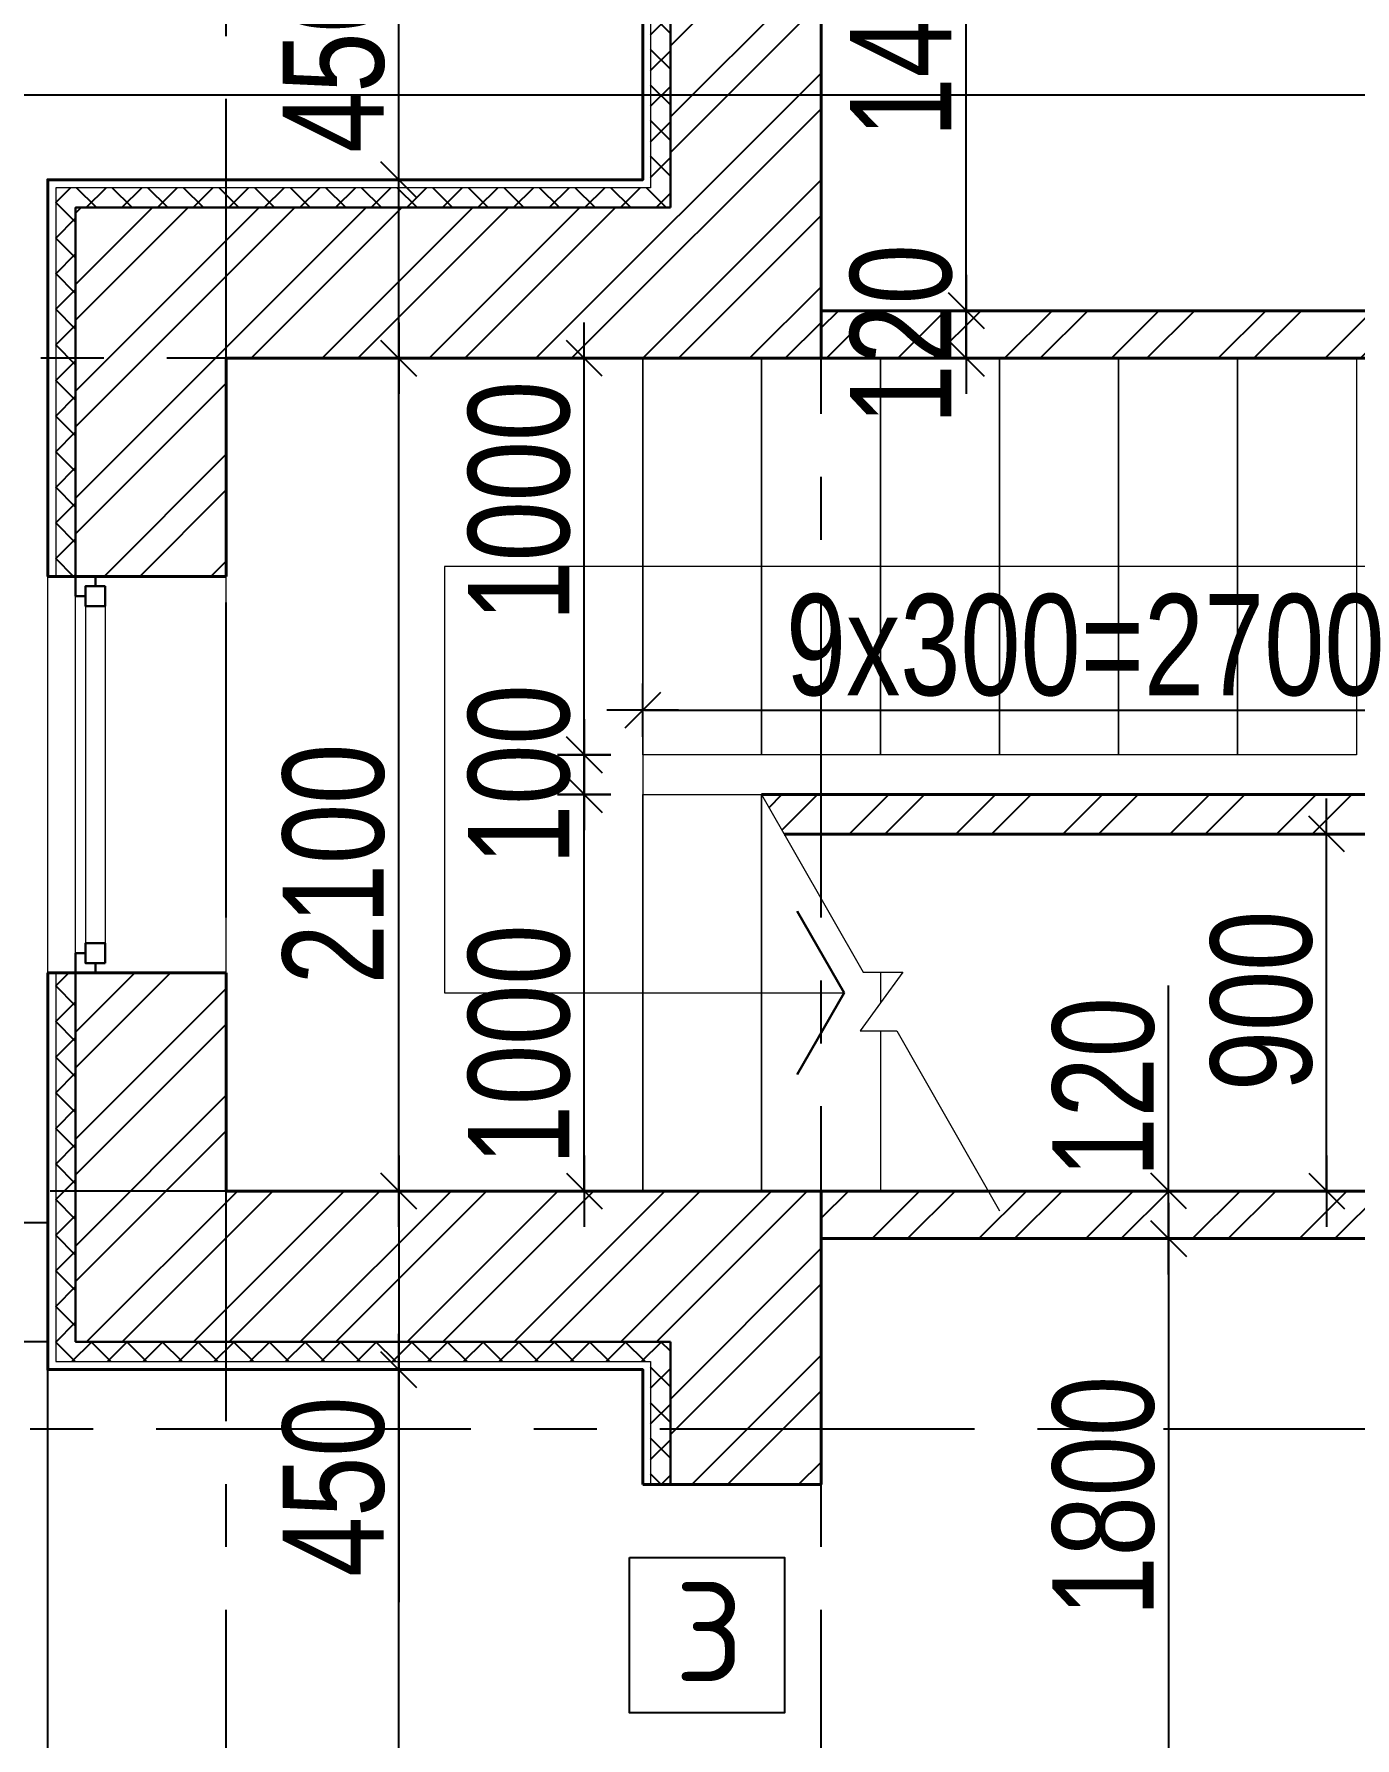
# Model space of a CAD drawing. Extents: x -12289450 to -10763036, y -7834513 to -6150123.
# Drawn here: x -11230436 to -11227106, y -7684196 to -7679900 of the extents above; entities that cross this region are included whole.
import ezdxf

# ---------------------------------------------------------------- set-up
doc = ezdxf.new("R2010")
doc.units = 0
doc.header["$LTSCALE"] = 25
doc.header["$PDMODE"] = 35
doc.linetypes.add('CENTER', pattern=[50.8, 31.75, -6.35, 6.35, -6.35])
doc.layers.get('DefPoints').update_dxf_attribs({"color": 10, "lineweight": 30})
for name, color, linetype in [('004-ВСПЛИНИИ', 15, 'Continuous'), ('005-РАЗМЕРЫ', 252, 'Continuous'), ('008-ШТРИХОВКА', 252, 'Continuous'), ('014-ОСИ', 251, 'CENTER'), ('Annotation - Text', 7, 'Continuous')]:
    doc.layers.add(name, color=color, linetype=linetype)
doc.layers.add('Окна ArchiCAD_Ном._пера__23', color=7, linetype='Continuous', lineweight=30, true_color=0xff6600)
doc.layers.add('Окна ArchiCAD_Ном._пера__3', color=7, linetype='Continuous', lineweight=15, true_color=0xff6600)
doc.layers.add('Перегор', color=4, linetype='Continuous', lineweight=20)
doc.layers.add('СТЕНЫ', color=5, linetype='Continuous', lineweight=40)
doc.styles.add('gismo', font='isocpeui.ttf')
doc.styles.add('TXT0', font='txt', dxfattribs={"width": 0.8})
doc.dimstyles.new('РАЗМЕРЫ', dxfattribs={"dimscale": 30, "dimtxt": 8.5, "dimasz": 0.15, "dimexe": 0, "dimexo": 0, "dimgap": 1.2, "dimtad": 1, "dimdec": 0, "dimzin": 0, "dimdsep": 46, "dimtxsty": 'TXT0', "dimblk1": 'A8MITTA', "dimblk2": 'A8MITTA', "dimsah": 1, "dimcen": 2, "dimse1": 1, "dimse2": 1, "dimadec": 0, "dimazin": 0, "dimtp": 6, "dimtm": 6, "dimtfac": 1, "dimtdec": 0, "dimtofl": 0, "dimtmove": 0, "dimatfit": 3, "dimldrblk": 'A8MITTA', "dimfxl": 0, "dimtolj": 1, "dimtzin": 0, "dimarcsym": 0})

# ---------------------------------------------------------------- blocks, each defined once
blk = doc.blocks.new('A8MITTA', base_point=(3180, 3140))
for p, q in [((3180, 3155), (3180, 3125)), ((3170, 3130), (3190, 3150)), ((3160, 3140), (3200, 3140))]:
    blk.add_line(p, q)
blk = doc.blocks.new('*D194')
at = {"layer": '005-РАЗМЕРЫ', "color": 0, "lineweight": -2, "ltscale": 1.2, "transparency": 16777216}
blk.add_line((-11229517, -7682812.7), (-11229517, -7680721.7), dxfattribs=at)
at = {"layer": 'DefPoints', "color": 0, "ltscale": 1.2, "transparency": 16777216}
for p in [(-11229517, -7680717.2), (-11229507.1, -7680717.2), (-11229507.1, -7682817.2)]:
    blk.add_point(p, dxfattribs=at)
at = {"layer": '005-РАЗМЕРЫ', "color": 0, "lineweight": -2, "ltscale": 1.2, "transparency": 16777216, "xscale": 4.5, "yscale": 4.5, "zscale": 4.5}
for p, rotation in [((-11229517, -7680717.2), 90), ((-11229517, -7682817.2), 270)]:
    blk.add_blockref('A8MITTA', p, dxfattribs=dict(at, rotation=rotation))
at = {"layer": '005-РАЗМЕРЫ', "color": 0, "ltscale": 1.2, "transparency": 16777216, "insert": (-11229680.5, -7681992.6), "char_height": 255, "attachment_point": 5, "rotation": 90, "style": 'TXT0'}
blk.add_mtext('\\A1;2100', dxfattribs=at)
blk = doc.blocks.new('*D195')
at = {"layer": '005-РАЗМЕРЫ', "color": 0, "lineweight": -2, "ltscale": 1.2, "transparency": 16777216}
blk.add_line((-11228085.8, -7680712.7), (-11228085.8, -7680601.7), dxfattribs=at)
at = {"layer": 'DefPoints', "color": 0, "ltscale": 1.2, "transparency": 16777216}
for p in [(-11228085.8, -7680597.2), (-11227388.8, -7680597.2), (-11227565.7, -7680717.2)]:
    blk.add_point(p, dxfattribs=at)
at = {"layer": '005-РАЗМЕРЫ', "color": 0, "lineweight": -2, "ltscale": 1.2, "transparency": 16777216, "xscale": 4.5, "yscale": 4.5, "zscale": 4.5}
for p, rotation in [((-11228085.8, -7680597.2), 90), ((-11228085.8, -7680717.2), 270)]:
    blk.add_blockref('A8MITTA', p, dxfattribs=dict(at, rotation=rotation))
at = {"layer": '005-РАЗМЕРЫ', "color": 0, "ltscale": 1.2, "transparency": 16777216, "insert": (-11228249.3, -7680657.2), "char_height": 255, "attachment_point": 5, "rotation": 90, "style": 'TXT0'}
blk.add_mtext('\\A1;120', dxfattribs=at)
blk = doc.blocks.new('*D196')
at = {"layer": '005-РАЗМЕРЫ', "color": 0, "lineweight": -2, "ltscale": 1.2, "transparency": 16777216}
for p, q in [((-11227575.6, -7682817.2), (-11227575.6, -7682298.7)), ((-11227575.6, -7682932.7), (-11227575.6, -7682821.7))]:
    blk.add_line(p, q, dxfattribs=at)
at = {"layer": 'DefPoints', "color": 0, "ltscale": 1.2, "transparency": 16777216}
for p in [(-11227575.6, -7682817.2), (-11227254, -7682817.2), (-11227254, -7682937.2)]:
    blk.add_point(p, dxfattribs=at)
at = {"layer": '005-РАЗМЕРЫ', "color": 0, "lineweight": -2, "ltscale": 1.2, "transparency": 16777216, "xscale": 4.5, "yscale": 4.5, "zscale": 4.5}
for p, rotation in [((-11227575.6, -7682817.2), 90), ((-11227575.6, -7682937.2), 270)]:
    blk.add_blockref('A8MITTA', p, dxfattribs=dict(at, rotation=rotation))
at = {"layer": '005-РАЗМЕРЫ', "color": 0, "ltscale": 1.2, "transparency": 16777216, "insert": (-11227739.1, -7682555.7), "char_height": 255, "attachment_point": 5, "rotation": 90, "style": 'TXT0'}
blk.add_mtext('\\A1;120', dxfattribs=at)
blk = doc.blocks.new('*D229')
at = {"layer": '005-РАЗМЕРЫ', "color": 0, "lineweight": -2, "ltscale": 1.2, "transparency": 16777216}
blk.add_line((-11227575.6, -7682941.7), (-11227575.6, -7684732.7), dxfattribs=at)
at = {"layer": 'DefPoints', "color": 0, "ltscale": 1.2, "transparency": 16777216}
for p in [(-11227199.2, -7682937.2), (-11227575.6, -7684737.2), (-11227575.6, -7684737.2)]:
    blk.add_point(p, dxfattribs=at)
at = {"layer": '005-РАЗМЕРЫ', "color": 0, "lineweight": -2, "ltscale": 1.2, "transparency": 16777216, "xscale": 4.5, "yscale": 4.5, "zscale": 4.5}
for p, rotation in [((-11227575.6, -7682937.2), 90), ((-11227575.6, -7684737.2), 270)]:
    blk.add_blockref('A8MITTA', p, dxfattribs=dict(at, rotation=rotation))
at = {"layer": '005-РАЗМЕРЫ', "color": 0, "ltscale": 1.2, "transparency": 16777216, "insert": (-11227739.1, -7683586.7), "char_height": 255, "attachment_point": 5, "rotation": 90, "style": 'TXT0'}
blk.add_mtext('\\A1;1800', dxfattribs=at)
blk = doc.blocks.new('*D212')
at = {"layer": '005-РАЗМЕРЫ', "color": 0, "lineweight": -2, "ltscale": 1.2, "transparency": 16777216}
blk.add_line((-11229517, -7688062.7), (-11229517, -7683271.7), dxfattribs=at)
at = {"layer": 'DefPoints', "color": 0, "ltscale": 1.2, "transparency": 16777216}
for p in [(-11229647.7, -7683267.2), (-11229517, -7683267.2), (-11229647.7, -7688067.2)]:
    blk.add_point(p, dxfattribs=at)
at = {"layer": '005-РАЗМЕРЫ', "color": 0, "lineweight": -2, "ltscale": 1.2, "transparency": 16777216, "xscale": 4.5, "yscale": 4.5, "zscale": 4.5}
for p, rotation in [((-11229517, -7683267.2), 90), ((-11229517, -7688067.2), 270)]:
    blk.add_blockref('A8MITTA', p, dxfattribs=dict(at, rotation=rotation))
at = {"layer": '005-РАЗМЕРЫ', "color": 0, "ltscale": 1.2, "transparency": 16777216, "insert": (-11229680.5, -7686800.9), "char_height": 255, "attachment_point": 5, "rotation": 90, "style": 'TXT0'}
blk.add_mtext('\\A1;4800', dxfattribs=at)
blk = doc.blocks.new('*D217')
at = {"layer": '005-РАЗМЕРЫ', "color": 0, "lineweight": -2, "ltscale": 1.2, "transparency": 16777216}
blk.add_line((-11229049.2, -7682812.7), (-11229049.2, -7681821.7), dxfattribs=at)
at = {"layer": 'DefPoints', "color": 0, "ltscale": 1.2, "transparency": 16777216}
for p in [(-11229049.2, -7681817.2), (-11228901.8, -7681817.2), (-11228901.8, -7682817.2)]:
    blk.add_point(p, dxfattribs=at)
at = {"layer": '005-РАЗМЕРЫ', "color": 0, "lineweight": -2, "ltscale": 1.2, "transparency": 16777216, "xscale": 4.5, "yscale": 4.5, "zscale": 4.5}
for p, rotation in [((-11229049.2, -7681817.2), 90), ((-11229049.2, -7682817.2), 270)]:
    blk.add_blockref('A8MITTA', p, dxfattribs=dict(at, rotation=rotation))
at = {"layer": '005-РАЗМЕРЫ', "color": 0, "ltscale": 1.2, "transparency": 16777216, "insert": (-11229212.7, -7682448.5), "char_height": 255, "attachment_point": 5, "rotation": 90, "style": 'TXT0'}
blk.add_mtext('\\A1;1000', dxfattribs=at)
blk = doc.blocks.new('*D218')
at = {"layer": '005-РАЗМЕРЫ', "color": 0, "lineweight": -2, "ltscale": 1.2, "transparency": 16777216}
blk.add_line((-11229049.2, -7681812.7), (-11229049.2, -7681721.7), dxfattribs=at)
at = {"layer": 'DefPoints', "color": 0, "ltscale": 1.2, "transparency": 16777216}
for p in [(-11229049.2, -7681717.2), (-11228901.8, -7681717.2), (-11228901.8, -7681817.2)]:
    blk.add_point(p, dxfattribs=at)
at = {"layer": '005-РАЗМЕРЫ', "color": 0, "lineweight": -2, "ltscale": 1.2, "transparency": 16777216, "xscale": 4.5, "yscale": 4.5, "zscale": 4.5}
for p, rotation in [((-11229049.2, -7681717.2), 90), ((-11229049.2, -7681817.2), 270)]:
    blk.add_blockref('A8MITTA', p, dxfattribs=dict(at, rotation=rotation))
at = {"layer": '005-РАЗМЕРЫ', "color": 0, "ltscale": 1.2, "transparency": 16777216, "insert": (-11229212.7, -7681767.2), "char_height": 255, "attachment_point": 5, "rotation": 90, "style": 'TXT0'}
blk.add_mtext('\\A1;100', dxfattribs=at)
blk = doc.blocks.new('*D219')
at = {"layer": '005-РАЗМЕРЫ', "color": 0, "lineweight": -2, "ltscale": 1.2, "transparency": 16777216}
blk.add_line((-11229049.2, -7681712.7), (-11229049.2, -7680721.7), dxfattribs=at)
at = {"layer": 'DefPoints', "color": 0, "ltscale": 1.2, "transparency": 16777216}
for p in [(-11229049.2, -7680717.2), (-11228901.8, -7680717.2), (-11228901.8, -7681717.2)]:
    blk.add_point(p, dxfattribs=at)
at = {"layer": '005-РАЗМЕРЫ', "color": 0, "lineweight": -2, "ltscale": 1.2, "transparency": 16777216, "xscale": 4.5, "yscale": 4.5, "zscale": 4.5}
for p, rotation in [((-11229049.2, -7680717.2), 90), ((-11229049.2, -7681717.2), 270)]:
    blk.add_blockref('A8MITTA', p, dxfattribs=dict(at, rotation=rotation))
at = {"layer": '005-РАЗМЕРЫ', "color": 0, "ltscale": 1.2, "transparency": 16777216, "insert": (-11229212.7, -7681077.7), "char_height": 255, "attachment_point": 5, "rotation": 90, "style": 'TXT0'}
blk.add_mtext('\\A1;1000', dxfattribs=at)
blk = doc.blocks.new('*D199')
at = {"layer": '005-РАЗМЕРЫ', "color": 0, "lineweight": -2, "ltscale": 1.2, "transparency": 16777216}
blk.add_line((-11227177.3, -7682812.7), (-11227177.3, -7681921.7), dxfattribs=at)
at = {"layer": 'DefPoints', "color": 0, "ltscale": 1.2, "transparency": 16777216}
for p in [(-11227727, -7681917.2), (-11227177.3, -7681917.2), (-11227727, -7682817.2)]:
    blk.add_point(p, dxfattribs=at)
at = {"layer": '005-РАЗМЕРЫ', "color": 0, "lineweight": -2, "ltscale": 1.2, "transparency": 16777216, "xscale": 4.5, "yscale": 4.5, "zscale": 4.5}
for p, rotation in [((-11227177.3, -7681917.2), 90), ((-11227177.3, -7682817.2), 270)]:
    blk.add_blockref('A8MITTA', p, dxfattribs=dict(at, rotation=rotation))
at = {"layer": '005-РАЗМЕРЫ', "color": 0, "ltscale": 1.2, "transparency": 16777216, "insert": (-11227340.8, -7682337.6), "char_height": 255, "attachment_point": 5, "rotation": 90, "style": 'TXT0'}
blk.add_mtext('\\A1;900', dxfattribs=at)
blk = doc.blocks.new('*D201')
at = {"layer": '005-РАЗМЕРЫ', "color": 0, "lineweight": -2, "ltscale": 1.2, "transparency": 16777216}
blk.add_line((-11228897.3, -7681604.7), (-11226206.3, -7681604.7), dxfattribs=at)
at = {"layer": 'DefPoints', "color": 0, "ltscale": 1.2, "transparency": 16777216}
for p in [(-11226201.8, -7681493.2), (-11228901.8, -7681538.6), (-11226201.8, -7681604.7)]:
    blk.add_point(p, dxfattribs=at)
at = {"layer": '005-РАЗМЕРЫ', "color": 0, "lineweight": -2, "ltscale": 1.2, "transparency": 16777216, "xscale": 4.5, "yscale": 4.5, "zscale": 4.5, "rotation": 180}
blk.add_blockref('A8MITTA', (-11228901.8, -7681604.7), dxfattribs=at)
at = {"layer": '005-РАЗМЕРЫ', "color": 0, "lineweight": -2, "ltscale": 1.2, "transparency": 16777216, "xscale": 4.5, "yscale": 4.5, "zscale": 4.5}
blk.add_blockref('A8MITTA', (-11226201.8, -7681604.7), dxfattribs=at)
at = {"layer": '005-РАЗМЕРЫ', "color": 0, "ltscale": 1.2, "transparency": 16777216, "insert": (-11227785.8, -7681441.2), "char_height": 255, "attachment_point": 5, "style": 'TXT0'}
blk.add_mtext('\\A1;9х300=2700', dxfattribs=at)
blk = doc.blocks.new('*D251')
at = {"layer": '005-РАЗМЕРЫ', "color": 0, "lineweight": -2, "ltscale": 1.2, "transparency": 16777216}
blk.add_line((-11228085.8, -7680592.7), (-11228085.8, -7679121.7), dxfattribs=at)
at = {"layer": 'DefPoints', "color": 0, "ltscale": 1.2, "transparency": 16777216}
for p in [(-11228412.6, -7679117.2), (-11228085.8, -7679117.2), (-11228412.6, -7680597.2)]:
    blk.add_point(p, dxfattribs=at)
at = {"layer": '005-РАЗМЕРЫ', "color": 0, "lineweight": -2, "ltscale": 1.2, "transparency": 16777216, "xscale": 4.5, "yscale": 4.5, "zscale": 4.5}
for p, rotation in [((-11228085.8, -7679117.2), 90), ((-11228085.8, -7680597.2), 270)]:
    blk.add_blockref('A8MITTA', p, dxfattribs=dict(at, rotation=rotation))
at = {"layer": '005-РАЗМЕРЫ', "color": 0, "ltscale": 1.2, "transparency": 16777216, "insert": (-11228249.3, -7679857.2), "char_height": 255, "attachment_point": 5, "rotation": 90, "style": 'TXT0'}
blk.add_mtext('\\A1;1480', dxfattribs=at)
blk = doc.blocks.new('*D278')
at = {"layer": '005-РАЗМЕРЫ', "color": 0, "lineweight": -2, "ltscale": 1.2, "transparency": 16777216}
for p, q in [((-11229517, -7680267.2), (-11229517, -7679680.7)), ((-11229517, -7680712.7), (-11229517, -7680271.7))]:
    blk.add_line(p, q, dxfattribs=at)
at = {"layer": 'DefPoints', "color": 0, "ltscale": 1.2, "transparency": 16777216}
for p in [(-11229662.8, -7680267.2), (-11229517, -7680267.2), (-11229662.8, -7680717.2)]:
    blk.add_point(p, dxfattribs=at)
at = {"layer": '005-РАЗМЕРЫ', "color": 0, "lineweight": -2, "ltscale": 1.2, "transparency": 16777216, "xscale": 4.5, "yscale": 4.5, "zscale": 4.5}
for p, rotation in [((-11229517, -7680267.2), 90), ((-11229517, -7680717.2), 270)]:
    blk.add_blockref('A8MITTA', p, dxfattribs=dict(at, rotation=rotation))
at = {"layer": '005-РАЗМЕРЫ', "color": 0, "ltscale": 1.2, "transparency": 16777216, "insert": (-11229680.5, -7679971.7), "char_height": 255, "attachment_point": 5, "rotation": 90, "style": 'TXT0'}
blk.add_mtext('\\A1;450', dxfattribs=at)
blk = doc.blocks.new('*D279')
at = {"layer": '005-РАЗМЕРЫ', "color": 0, "lineweight": -2, "ltscale": 1.2, "transparency": 16777216}
for p, q in [((-11229517, -7682821.7), (-11229517, -7683262.7)), ((-11229517, -7683267.2), (-11229517, -7683853.7))]:
    blk.add_line(p, q, dxfattribs=at)
at = {"layer": 'DefPoints', "color": 0, "ltscale": 1.2, "transparency": 16777216}
for p in [(-11229329.9, -7682817.2), (-11229517, -7683267.2), (-11229329.9, -7683267.2)]:
    blk.add_point(p, dxfattribs=at)
at = {"layer": '005-РАЗМЕРЫ', "color": 0, "lineweight": -2, "ltscale": 1.2, "transparency": 16777216, "xscale": 4.5, "yscale": 4.5, "zscale": 4.5}
for p, rotation in [((-11229517, -7682817.2), 90), ((-11229517, -7683267.2), 270)]:
    blk.add_blockref('A8MITTA', p, dxfattribs=dict(at, rotation=rotation))
at = {"layer": '005-РАЗМЕРЫ', "color": 0, "ltscale": 1.2, "transparency": 16777216, "insert": (-11229680.5, -7683562.7), "char_height": 255, "attachment_point": 5, "rotation": 90, "style": 'TXT0'}
blk.add_mtext('\\A1;450', dxfattribs=at)

msp = doc.modelspace()

# ---------------------------------------------------------------- hatches: boundary and pattern name
at = {"layer": '008-ШТРИХОВКА', "ltscale": 3}
h = msp.add_hatch(dxfattribs=at)
h.set_pattern_fill('ANSI37', color=256, scale=20, style=0)
h.set_pattern_definition([(45, (-11230381.8, -7683557.22), (-44.9013, 44.9013), []), (135, (-11230381.8, -7683557.22), (-44.9013, -44.9013), [])])
h.paths.add_polyline_path([(-11227451.8, -7676687.2), (-11228451.8, -7676687.2), (-11228451.8, -7676737.2), (-11227451.8, -7676737.2)])
h.paths.add_polyline_path([(-11228451.8, -7676687.2), (-11228881.8, -7676687.2), (-11228881.8, -7677117.2), (-11228831.8, -7677117.2), (-11228831.8, -7676737.2), (-11228451.8, -7676737.2)])
h.paths.add_polyline_path([(-11228831.8, -7677117.2), (-11228881.8, -7677117.2), (-11228881.8, -7678117.2), (-11228831.8, -7678117.2)])
h.paths.add_polyline_path([(-11228831.8, -7679117.2), (-11228881.8, -7679117.2), (-11228881.8, -7680287.2), (-11230381.8, -7680287.2), (-11230381.8, -7680717.2), (-11230331.8, -7680717.2), (-11230331.8, -7680337.2), (-11228831.8, -7680337.2)])
h.paths.add_polyline_path([(-11230331.8, -7680717.2), (-11230381.8, -7680717.2), (-11230381.8, -7681267.2), (-11230331.8, -7681267.2)])
h.paths.add_polyline_path([(-11230331.8, -7682817.2), (-11230381.8, -7682817.2), (-11230381.8, -7683247.2), (-11229951.8, -7683247.2), (-11229951.8, -7683197.2), (-11230331.8, -7683197.2)])
h.paths.add_polyline_path([(-11230331.8, -7682267.2), (-11230381.8, -7682267.2), (-11230381.8, -7682817.2), (-11230331.8, -7682817.2)])
h.paths.add_polyline_path([(-11228831.8, -7683197.2), (-11229951.8, -7683197.2), (-11229951.8, -7683247.2), (-11228881.8, -7683247.2), (-11228881.8, -7683417.2), (-11228831.8, -7683417.2)])
h.paths.add_polyline_path([(-11228831.8, -7683417.2), (-11228881.8, -7683417.2), (-11228881.8, -7683557.2), (-11228831.8, -7683557.2)])
h = msp.add_hatch(dxfattribs=at)
h.set_pattern_fill('ANSI32', color=256, scale=20)
h.set_pattern_definition([(45, (-11265606.5, -7444781.63), (-134.70384, 134.70384), []), (45, (-11265516.7, -7444781.63), (-134.70384, 134.70384), [])])
h.paths.add_polyline_path([(-11227451.8, -7676737.2), (-11228451.8, -7676737.2), (-11228451.8, -7677117.2), (-11227451.8, -7677117.2)])
h.paths.add_polyline_path([(-11228451.8, -7676737.2), (-11228831.8, -7676737.2), (-11228831.8, -7677117.2), (-11228451.8, -7677117.2)])
h.paths.add_polyline_path([(-11228451.8, -7677117.2), (-11228831.8, -7677117.2), (-11228831.8, -7678117.2), (-11228781.8, -7678117.2), (-11228451.8, -7678117.2), (-11228451.8, -7677917.2)])
h.paths.add_polyline_path([(-11228451.8, -7679117.2), (-11228831.8, -7679117.2), (-11228831.8, -7680337.2), (-11229951.8, -7680337.2), (-11229951.8, -7680717.2), (-11228451.8, -7680717.2)])
h.paths.add_polyline_path([(-11229951.8, -7680337.2), (-11230331.8, -7680337.2), (-11230331.8, -7680717.2), (-11229951.8, -7680717.2)])
h.paths.add_polyline_path([(-11229951.8, -7680717.2), (-11230331.8, -7680717.2), (-11230331.8, -7681267.2), (-11229951.8, -7681267.2), (-11229951.8, -7681117.2)])
h.paths.add_polyline_path([(-11229951.8, -7682417.2), (-11229951.8, -7682267.2), (-11230331.8, -7682267.2), (-11230331.8, -7682817.2), (-11229951.8, -7682817.2)])
h.paths.add_polyline_path([(-11229951.8, -7682817.2), (-11230331.8, -7682817.2), (-11230331.8, -7683197.2), (-11229951.8, -7683197.2)])
h.paths.add_polyline_path([(-11228451.8, -7682817.2), (-11228601.8, -7682817.2), (-11228901.8, -7682817.2), (-11229951.8, -7682817.2), (-11229951.8, -7683197.2), (-11228831.8, -7683197.2), (-11228831.8, -7683417.2), (-11228451.8, -7683417.2)])
h.paths.add_polyline_path([(-11228451.8, -7683417.2), (-11228831.8, -7683417.2), (-11228831.8, -7683557.2), (-11228451.8, -7683557.2)])
h.paths.add_polyline_path([(-11223351.8, -7676737.2), (-11226451.8, -7676737.2), (-11226451.8, -7676787.2), (-11226451.8, -7677117.2), (-11223541.8, -7677117.2), (-11223351.8, -7677117.2)])
h.paths.add_polyline_path([(-11221361.8, -7676737.2), (-11223351.8, -7676737.2), (-11223351.8, -7677117.2), (-11221361.8, -7677117.2)])
h.paths.add_polyline_path([(-11217651.8, -7676737.2), (-11219151.8, -7676737.2), (-11219151.8, -7677117.2), (-11217651.8, -7677117.2)])
h.paths.add_polyline_path([(-11219151.8, -7676737.2), (-11219761.8, -7676737.2), (-11219761.8, -7676787.2), (-11219761.8, -7677117.2), (-11219151.8, -7677117.2)])
h.paths.add_polyline_path([(-11217271.8, -7676737.2), (-11217651.8, -7676737.2), (-11217651.8, -7677117.2), (-11217271.8, -7677117.2)])
h.paths.add_polyline_path([(-11217271.8, -7677117.2), (-11217651.8, -7677117.2), (-11217651.8, -7679167.2), (-11217271.8, -7679167.2)])
h.paths.add_polyline_path([(-11223351.8, -7680717.2), (-11223541.8, -7680717.2), (-11223541.8, -7681217.2), (-11223351.8, -7681217.2)])
h.paths.add_polyline_path([(-11223161.8, -7680717.2), (-11223351.8, -7680717.2), (-11223351.8, -7681217.2), (-11223161.8, -7681217.2)])
h.paths.add_polyline_path([(-11223161.8, -7678977.2), (-11223281.8, -7678977.2), (-11223351.8, -7678977.2), (-11223351.8, -7680717.2), (-11223161.8, -7680717.2)])
h.paths.add_polyline_path([(-11223351.8, -7678977.2), (-11223541.8, -7678977.2), (-11223541.8, -7679557.2), (-11223541.8, -7680717.2), (-11223351.8, -7680717.2)])
h.paths.add_polyline_path([(-11223351.8, -7677117.2), (-11223541.8, -7677117.2), (-11223541.8, -7677937.2), (-11223351.8, -7677937.2)])
h.paths.add_polyline_path([(-11223161.8, -7677117.2), (-11223351.8, -7677117.2), (-11223351.8, -7677937.2), (-11223281.8, -7677937.2), (-11223161.8, -7677937.2)])
h.paths.add_polyline_path([(-11223161.8, -7678317.2), (-11223281.8, -7678317.2), (-11223281.8, -7678457.2), (-11223161.8, -7678457.2)])
h.paths.add_polyline_path([(-11223161.8, -7678577.2), (-11223281.8, -7678577.2), (-11223281.8, -7678837.2), (-11223161.8, -7678837.2)])
h.paths.add_polyline_path([(-11228451.8, -7684557.2), (-11228831.8, -7684557.2), (-11228831.8, -7686197.2), (-11228451.8, -7686197.2)])
h.paths.add_polyline_path([(-11228451.8, -7687197.2), (-11228831.8, -7687197.2), (-11228831.8, -7687617.2), (-11228451.8, -7687617.2)])
h.paths.add_polyline_path([(-11228451.8, -7687617.2), (-11228831.8, -7687617.2), (-11228831.8, -7687997.2), (-11228451.8, -7687997.2)])
h.paths.add_polyline_path([(-11227751.8, -7687617.2), (-11228451.8, -7687617.2), (-11228451.8, -7687997.2), (-11227751.8, -7687997.2), (-11227751.8, -7687947.2)])
h.paths.add_polyline_path([(-11223351.8, -7687617.2), (-11225241.8, -7687617.2), (-11225581.8, -7687617.2), (-11225961.8, -7687617.2), (-11226751.8, -7687617.2), (-11226751.8, -7687997.2), (-11223351.8, -7687997.2)])
h.paths.add_polyline_path([(-11223161.8, -7683417.2), (-11223351.8, -7683417.2), (-11223351.8, -7687617.2), (-11223161.8, -7687617.2)])
h.paths.add_polyline_path([(-11223351.8, -7683417.2), (-11223541.8, -7683417.2), (-11223541.8, -7684737.2), (-11223541.8, -7687617.2), (-11223351.8, -7687617.2)])
h.paths.add_polyline_path([(-11222161.8, -7682817.2), (-11223351.8, -7682817.2), (-11223351.8, -7683417.2), (-11223161.8, -7683417.2), (-11223161.8, -7683197.2), (-11222561.8, -7683197.2), (-11222161.8, -7683197.2)])
h.paths.add_polyline_path([(-11223351.8, -7682817.2), (-11223541.8, -7682817.2), (-11223541.8, -7683417.2), (-11223351.8, -7683417.2)])
h.paths.add_polyline_path([(-11219151.8, -7682817.2), (-11219761.8, -7682817.2), (-11219761.8, -7683197.2), (-11219151.8, -7683197.2)])
h.paths.add_polyline_path([(-11217651.8, -7682817.2), (-11219151.8, -7682817.2), (-11219151.8, -7683417.2), (-11218771.8, -7683417.2), (-11218771.8, -7683197.2), (-11217651.8, -7683197.2)])
h.paths.add_polyline_path([(-11217271.8, -7682817.2), (-11217651.8, -7682817.2), (-11217651.8, -7683197.2), (-11217271.8, -7683197.2)])
h.paths.add_polyline_path([(-11217271.8, -7680767.3), (-11217651.7, -7680767.2), (-11217651.8, -7682817.2), (-11217271.8, -7682817.2)])
h.paths.add_polyline_path([(-11218771.8, -7683417.2), (-11219151.8, -7683417.2), (-11219151.8, -7684397.2), (-11218822.4, -7684397.2), (-11218822.4, -7684397.2), (-11218771.8, -7684397.2)])
h.paths.add_polyline_path([(-11218771.8, -7686797.2), (-11218822.4, -7686797.2), (-11219151.8, -7686797.2), (-11219151.8, -7687617.2), (-11218771.8, -7687617.2)])
h.paths.add_polyline_path([(-11218771.8, -7687617.2), (-11219151.8, -7687617.2), (-11219151.8, -7687997.2), (-11218771.8, -7687997.2)])
h.paths.add_polyline_path([(-11219151.8, -7687617.2), (-11220351.8, -7687617.2), (-11220351.8, -7687997.2), (-11219151.8, -7687997.2)])
h.paths.add_polyline_path([(-11221951.8, -7687997.2), (-11221951.8, -7687617.2), (-11223351.8, -7687617.2), (-11223351.8, -7687997.2)])
h = msp.add_hatch(dxfattribs=at)
h.set_pattern_fill('ANSI32', color=256, scale=20)
h.set_pattern_definition([(45, (-11228451.8, -7686837.22), (-134.704, 134.704), []), (45, (-11228362, -7686837.22), (-134.704, 134.704), [])])
h.paths.add_polyline_path([(-11226671.8, -7684737.2), (-11226731.8, -7684737.2), (-11226731.8, -7684557.2), (-11226851.8, -7684557.2), (-11226851.8, -7684737.2), (-11228451.8, -7684737.2), (-11228451.8, -7684857.2), (-11226671.8, -7684857.2)])
h.paths.add_polyline_path([(-11226731.8, -7683417.2), (-11226851.8, -7683417.2), (-11226851.8, -7683557.2), (-11226731.8, -7683557.2)])
h.paths.add_polyline_path([(-11226731.8, -7682937.2), (-11226851.8, -7682937.2), (-11226851.8, -7683417.2), (-11226731.8, -7683417.2)])
h.paths.add_polyline_path([(-11226201.8, -7682817.2), (-11228451.8, -7682817.2), (-11228451.8, -7682937.2), (-11226201.8, -7682937.2)])
h.paths.add_polyline_path([(-11226201.8, -7682717.2), (-11226301.8, -7682717.2), (-11226301.8, -7682817.2), (-11226201.8, -7682817.2)])
h.paths.add_polyline_path([(-11225231.8, -7684737.2), (-11225771.8, -7684737.2), (-11225771.8, -7684857.2), (-11225701.8, -7684857.2), (-11225701.8, -7685797.2), (-11225581.8, -7685797.2), (-11225581.8, -7684857.2), (-11225231.8, -7684857.2)])
h.paths.add_polyline_path([(-11223541.8, -7684737.2), (-11224141.8, -7684737.2), (-11224431.8, -7684737.2), (-11224431.8, -7684857.2), (-11223541.8, -7684857.2)])
h.paths.add_polyline_path([(-11226201.8, -7681817.2), (-11228601.8, -7681817.2), (-11228544.7, -7681917.2), (-11226301.8, -7681917.2), (-11226201.8, -7681917.2)])
h.paths.add_polyline_path([(-11224741.8, -7680597.2), (-11228451.8, -7680597.2), (-11228451.8, -7680717.2), (-11228301.8, -7680717.2), (-11228001.8, -7680717.2), (-11227701.8, -7680717.2), (-11227401.8, -7680717.2), (-11227101.8, -7680717.2), (-11226801.8, -7680717.2), (-11226501.8, -7680717.2), (-11226201.8, -7680717.2), (-11224741.8, -7680717.2)])
h.paths.add_polyline_path([(-11223541.8, -7680597.2), (-11223841.8, -7680597.2), (-11223841.8, -7680717.2), (-11223541.8, -7680717.2)])
h.paths.add_polyline_path([(-11225581.8, -7686697.2), (-11225701.8, -7686697.2), (-11225701.8, -7686837.2), (-11225581.8, -7686837.2)])
h.paths.add_polyline_path([(-11225581.8, -7686437.2), (-11225701.8, -7686437.2), (-11225701.8, -7686577.2), (-11225581.8, -7686577.2)])
h.paths.add_polyline_path([(-11225581.8, -7686177.2), (-11225701.8, -7686177.2), (-11225701.8, -7686317.2), (-11225581.8, -7686317.2)])

# ---------------------------------------------------------------- linework, layer by layer
at = {"layer": '004-ВСПЛИНИИ', "lineweight": 18}
for points in [[(-11228901.8, -7680717.2), (-11228901.8, -7680717.2), (-11228901.8, -7680717.2), (-11228901.8, -7682817.2), (-11228901.8, -7682817.2), (-11228901.8, -7682817.2)], [(-11228301.8, -7682413.3), (-11228301.8, -7682817.2), (-11228601.8, -7682817.2), (-11228601.8, -7681817.2)], [(-11228301.8, -7682265.4), (-11228301.8, -7682342.2)]]:
    msp.add_lwpolyline(points, dxfattribs=at)
for points in [[(-11228901.8, -7680717.2), (-11228601.8, -7680717.2), (-11228601.8, -7681717.2), (-11228901.8, -7681717.2)], [(-11228601.8, -7680717.2), (-11228301.8, -7680717.2), (-11228301.8, -7681717.2), (-11228601.8, -7681717.2)], [(-11228301.8, -7680717.2), (-11228001.8, -7680717.2), (-11228001.8, -7681717.2), (-11228301.8, -7681717.2)], [(-11228001.8, -7680717.2), (-11227701.8, -7680717.2), (-11227701.8, -7681717.2), (-11228001.8, -7681717.2)], [(-11227701.8, -7680717.2), (-11227401.8, -7680717.2), (-11227401.8, -7681717.2), (-11227701.8, -7681717.2)], [(-11227401.8, -7680717.2), (-11227101.8, -7680717.2), (-11227101.8, -7681717.2), (-11227401.8, -7681717.2)], [(-11228901.8, -7681817.2), (-11228601.8, -7681817.2), (-11228601.8, -7682817.2), (-11228901.8, -7682817.2)]]:
    msp.add_lwpolyline(points, close=True, dxfattribs=at)
at = {"layer": '004-ВСПЛИНИИ', "color": 0, "lineweight": 18}
for points in [[(-11226201.8, -7681242.2), (-11229401.8, -7681242.2), (-11229401.8, -7682317.2), (-11229401.8, -7682317.2), (-11228393.4, -7682317.2)], [(-11228601.8, -7681817.2), (-11228345.7, -7682265.4)], [(-11228345.7, -7682265.4), (-11228246.1, -7682265.4), (-11228301.8, -7682342.2), (-11228353.3, -7682413.3), (-11228261.2, -7682413.3)], [(-11228261.2, -7682413.3), (-11228001.8, -7682867.2)]]:
    msp.add_lwpolyline(points, dxfattribs=at)
at = {"layer": '004-ВСПЛИНИИ', "color": 5, "lineweight": 30}
for points in [[(-11228393.4, -7682317.2), (-11228512.3, -7682111.3)], [(-11228393.4, -7682317.2), (-11228512.3, -7682523.2)]]:
    msp.add_lwpolyline(points, dxfattribs=at)
at = {"layer": '014-ОСИ'}
for points in [[(-11229951.8, -7688477.2), (-11229951.8, -7674758.6)], [(-11228451.8, -7688477.2), (-11228451.8, -7674758.6)], [(-11222958.2, -7680717.2), (-11232954.6, -7680717.2)], [(-11216901.8, -7682817.2), (-11232954.6, -7682817.2)], [(-11215365, -7683417.2), (-11232954.6, -7683417.2)]]:
    msp.add_lwpolyline(points, dxfattribs=at)
at = {"layer": 'Annotation - Text', "color": 0, "lineweight": 25}
msp.add_lwpolyline([(-11228935.4, -7683741), (-11228543.9, -7683741), (-11228543.9, -7684132.6), (-11228935.4, -7684132.6), (-11228935.4, -7683741)], close=True, dxfattribs=at)
at = {"layer": 'Окна ArchiCAD_Ном._пера__23', "linetype": 'Continuous'}
for points in [[(-11230281.8, -7681292.2), (-11230281.8, -7681267.2), (-11230331.8, -7681267.2), (-11230331.8, -7681317.2), (-11230306.8, -7681317.2), (-11230306.8, -7681292.2), (-11230281.8, -7681292.2)], [(-11230281.8, -7682242.2), (-11230281.8, -7682267.2), (-11230331.8, -7682267.2), (-11230331.8, -7682217.2), (-11230306.8, -7682217.2), (-11230306.8, -7682242.2), (-11230281.8, -7682242.2)]]:
    msp.add_lwpolyline(points, dxfattribs=at)
for points in [[(-11230256.8, -7681292.2), (-11230256.8, -7681342.2), (-11230306.8, -7681342.2), (-11230306.8, -7681292.2)], [(-11230256.8, -7682242.2), (-11230256.8, -7682192.2), (-11230306.8, -7682192.2), (-11230306.8, -7682242.2)]]:
    msp.add_lwpolyline(points, close=True, dxfattribs=at)
at = {"layer": 'Окна ArchiCAD_Ном._пера__3', "linetype": 'Continuous'}
for p, q in [((-11230306.8, -7681342.2), (-11230306.8, -7682217.2)), ((-11230256.8, -7681342.2), (-11230256.8, -7682192.2))]:
    msp.add_line(p, q, dxfattribs=at)
msp.add_lwpolyline([(-11230331.8, -7682267.2), (-11230331.8, -7681317.2)], dxfattribs=at)
at = {"layer": 'Перегор', "color": 6, "linetype": 'Continuous', "lineweight": 25, "ltscale": 5}
msp.add_lwpolyline([(-11224662.2, -7688375.1), (-11224662.2, -7680431, 0.4133), (-11225040.2, -7680054.1), (-11231288.6, -7680054.1, 0.379237), (-11231663.8, -7680386.4), (-11231666.6, -7688375.1, 0.414214), (-11231288.6, -7688753.1), (-11225040.2, -7688753.1, 0.414213), (-11224662.2, -7688375.1)], format="xyb", close=True, dxfattribs=at)
at = {"layer": 'СТЕНЫ', "ltscale": 3}
for p, q in [((-11228451.8, -7680717.2), (-11229951.8, -7680717.2)), ((-11229951.8, -7680717.2), (-11229951.8, -7681267.2)), ((-11226201.8, -7681817.2), (-11228601.8, -7681817.2)), ((-11226301.8, -7681917.2), (-11228544.7, -7681917.2)), ((-11229951.8, -7682267.2), (-11229951.8, -7682817.2)), ((-11229951.8, -7682817.2), (-11226321.8, -7682817.2)), ((-11228451.8, -7682937.2), (-11226201.8, -7682937.2)), ((-11228451.8, -7683557.2), (-11228901.8, -7683557.2))]:
    msp.add_line(p, q, dxfattribs=at)
at = {"layer": 'СТЕНЫ', "lineweight": 30, "ltscale": 3}
for points in [[(-11228831.8, -7679077.2), (-11228831.8, -7680337.2)], [(-11228831.8, -7680337.2), (-11230331.8, -7680337.2), (-11230331.8, -7681267.2)], [(-11228831.8, -7680337.2), (-11230331.8, -7680337.2), (-11230331.8, -7681267.2)], [(-11230331.8, -7682267.2), (-11230331.8, -7683197.2), (-11228831.8, -7683197.2)], [(-11230331.8, -7682417.2), (-11230331.8, -7683197.2), (-11228831.8, -7683197.2)], [(-11228831.8, -7683197.2), (-11228831.8, -7683557.2)]]:
    msp.add_lwpolyline(points, dxfattribs=at)
at = {"layer": 'СТЕНЫ', "ltscale": 3}
for points in [[(-11228901.8, -7679117.2), (-11228901.8, -7680267.2), (-11230401.8, -7680267.2), (-11230401.8, -7681117.2)], [(-11228901.8, -7679117.2), (-11228901.8, -7680267.2), (-11230401.8, -7680267.2), (-11230401.8, -7681267.2)], [(-11228451.8, -7679117.2), (-11228451.8, -7680717.2)], [(-11228451.8, -7680597.2), (-11224741.8, -7680597.2)], [(-11228451.8, -7680717.2), (-11224741.8, -7680717.2)], [(-11229951.8, -7681267.2), (-11230401.8, -7681267.2)], [(-11229951.8, -7682267.2), (-11230401.8, -7682267.2)], [(-11230401.8, -7682267.2), (-11230401.8, -7683267.2), (-11228901.8, -7683267.2), (-11228901.8, -7683557.2)], [(-11230401.8, -7682417.2), (-11230401.8, -7683267.2), (-11228901.8, -7683267.2), (-11228901.8, -7683557.2)], [(-11228451.8, -7682817.2), (-11228451.8, -7683557.2)]]:
    msp.add_lwpolyline(points, dxfattribs=at)
at = {"layer": 'СТЕНЫ', "lineweight": 9, "ltscale": 3}
for points in [[(-11228881.8, -7679117.2), (-11228881.8, -7680287.2), (-11230381.8, -7680287.2), (-11230381.8, -7681117.2)], [(-11228881.8, -7679117.2), (-11228881.8, -7680287.2), (-11230381.8, -7680287.2), (-11230381.8, -7681267.2)], [(-11230401.8, -7682267.2), (-11230401.8, -7681267.2)], [(-11229951.8, -7682267.2), (-11229951.8, -7681267.2)], [(-11230381.8, -7682267.2), (-11230381.8, -7683247.2), (-11228881.8, -7683247.2), (-11228881.8, -7683557.2)], [(-11230381.8, -7682417.2), (-11230381.8, -7683247.2), (-11228881.8, -7683247.2), (-11228881.8, -7683557.2)]]:
    msp.add_lwpolyline(points, dxfattribs=at)
at = {"layer": 'СТЕНЫ', "lineweight": 25, "ltscale": 3}
for points in [[(-11230401.8, -7682897.2), (-11231301.8, -7682897.2), (-11231301.8, -7685297.2), (-11230401.8, -7685297.2)], [(-11230401.8, -7683197.2), (-11231301.8, -7683197.2), (-11231301.8, -7684997.2), (-11230401.8, -7684997.2)], [(-11228831.8, -7688067.2), (-11230401.8, -7688067.2), (-11230401.8, -7683197.2)]]:
    msp.add_lwpolyline(points, dxfattribs=at)

# ---------------------------------------------------------------- texts
at = {"layer": 'Annotation - Text', "color": 0, "lineweight": 40, "insert": (-11228733.6, -7683803.5), "char_height": 250, "attachment_point": 2, "style": 'gismo'}
msp.add_mtext('{\\fISOCPEUR|b0|i0|c204|p34;3}', dxfattribs=at)

# ---------------------------------------------------------------- dimensions: what is measured, and where the dimension line sits
at = {"layer": '005-РАЗМЕРЫ', "ltscale": 1.2}
for base, p1, p2, picture, middle in [((-11228085.8, -7679117.2), (-11228412.6, -7680597.2), (-11228412.6, -7679117.2), '*D251', (-11228085.8, -7679857.2)), ((-11229517, -7680267.2), (-11229662.8, -7680717.2), (-11229662.8, -7680267.2), '*D278', (-11229517, -7679971.7)), ((-11228085.8, -7680597.2), (-11227565.7, -7680717.2), (-11227388.8, -7680597.2), '*D195', (-11228085.8, -7680657.2)), ((-11229517, -7680717.2), (-11229507.1, -7682817.2), (-11229507.1, -7680717.2), '*D194', (-11229517, -7681992.6)), ((-11229049.2, -7680717.2), (-11228901.8, -7681717.2), (-11228901.8, -7680717.2), '*D219', (-11229049.2, -7681077.7)), ((-11229049.2, -7681717.2), (-11228901.8, -7681817.2), (-11228901.8, -7681717.2), '*D218', (-11229049.2, -7681767.2)), ((-11229049.2, -7681817.2), (-11228901.8, -7682817.2), (-11228901.8, -7681817.2), '*D217', (-11229049.2, -7682448.5)), ((-11227177.3, -7681917.2), (-11227727, -7682817.2), (-11227727, -7681917.2), '*D199', (-11227177.3, -7682337.6)), ((-11227575.6, -7682817.2), (-11227254, -7682937.2), (-11227254, -7682817.2), '*D196', (-11227575.6, -7682555.7)), ((-11229517, -7683267.2), (-11229329.9, -7682817.2), (-11229329.9, -7683267.2), '*D279', (-11229517, -7683562.7)), ((-11227575.6, -7684737.2), (-11227199.2, -7682937.2), (-11227575.6, -7684737.2), '*D229', (-11227575.6, -7683586.7)), ((-11229517, -7683267.2), (-11229647.7, -7688067.2), (-11229647.7, -7683267.2), '*D212', (-11229517, -7686800.9))]:
    dim = msp.add_linear_dim(base=base, p1=p1, p2=p2, angle=90, dimstyle='РАЗМЕРЫ', dxfattribs=at)
    dim.commit()
    dim.dimension.update_dxf_attribs({"geometry": picture, "text_midpoint": middle, "dimtype": 160})
dim = msp.add_linear_dim(base=(-11226201.8, -7681604.7), p1=(-11228901.8, -7681538.6), p2=(-11226201.8, -7681493.2), text='9х300=2700', dimstyle='РАЗМЕРЫ', override={"dimlfac": 1, "dimtxsty": 'TXT0', "dimtolj": 1}, dxfattribs=at)
dim.commit()
dim.dimension.update_dxf_attribs({"geometry": '*D201', "text_midpoint": (-11227785.8, -7681604.7), "dimtype": 160})

doc.saveas('drawing.dxf')
